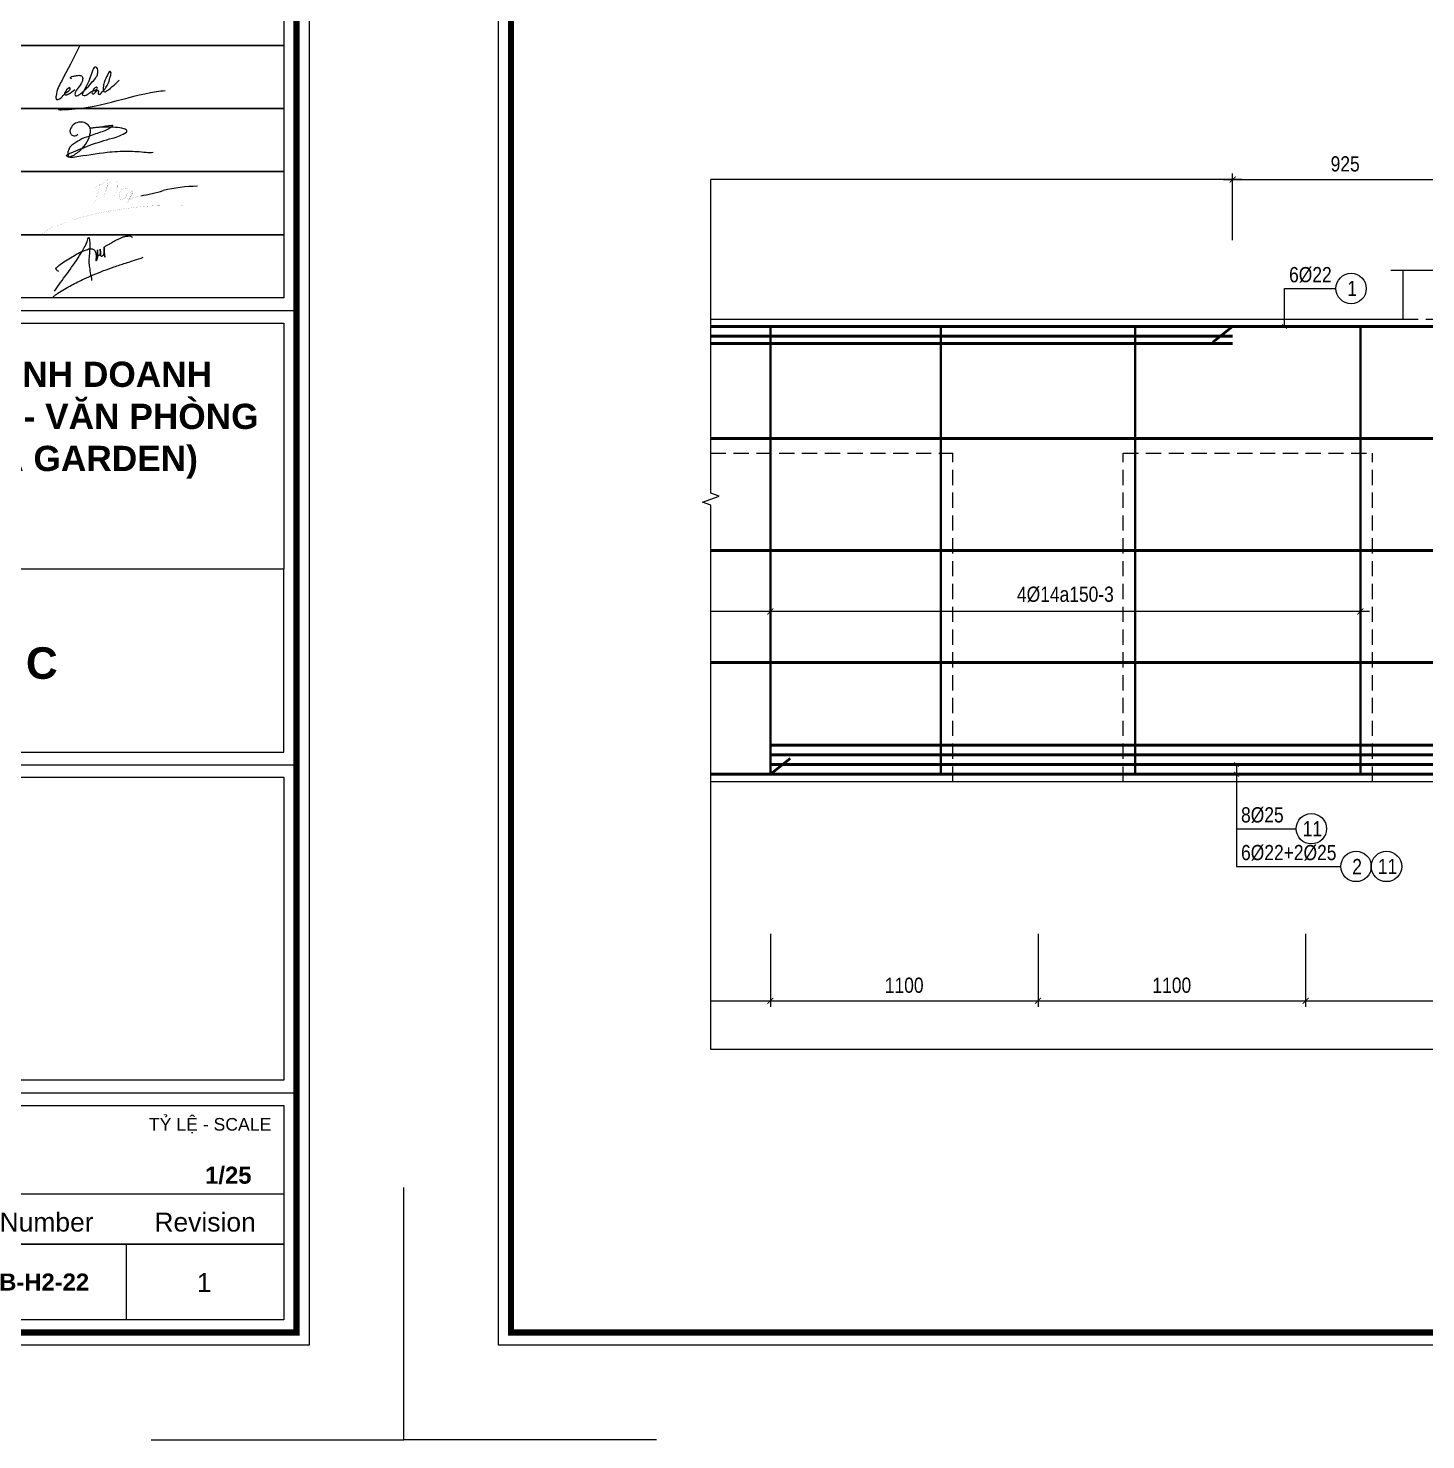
# Model space of a CAD drawing. Header units: millimetres. Extents: x 3014920 to 3563667, y -1638653 to -1356471.
# Drawn here: x 3082463 to 3088207, y -1621074 to -1615274 of the extents above; entities that cross this region are included whole.
import ezdxf
from ezdxf.enums import TextEntityAlignment as Align
from ezdxf.xclip import XClip

# ---------------------------------------------------------------- set-up
doc = ezdxf.new("R2010")
doc.units = ezdxf.units.MM
doc.header["$MEASUREMENT"] = 0
doc.header["$XCLIPFRAME"] = 0
doc.header["$PDMODE"] = 2
doc.linetypes.add('HIDDEN', pattern=[0.375, 0.25, -0.125])
doc.layers.get('0').update_dxf_attribs({"lineweight": 9})
doc.layers.get('Defpoints').update_dxf_attribs({"color": 10, "lineweight": 0})
for name, color, linetype, lineweight in [('CDAI', 21, 'Continuous', 40), ('CHG_XX_Khung ten$0$TEXT', 7, 'Continuous', 15), ('CHUTO', 51, 'Continuous', 15), ('CTHEP', 50, 'Continuous', 50), ('DBAO', 90, 'Continuous', 13), ('DGIONG', 130, 'Continuous', 13), ('DMo', 9, 'HIDDEN', 9), ('KTH', 154, 'Continuous', 9), ('Net khuat', 8, 'HIDDEN', 13), ('TEXT', 7, 'Continuous', 15)]:
    doc.layers.add(name, color=color, linetype=linetype, lineweight=lineweight)
doc.styles.add('ArialB', font='arialbd.ttf')
doc.styles.add('CHG_XX_Khung ten$0$A1 BORDER$0$ARIAL', font='arial.ttf')
doc.styles.add('CHG_XX_Khung ten$0$A1 BORDER$0$Arial - Bold', font='arialbd.ttf', dxfattribs={"height": 2.5})
doc.styles.add('CHG_XX_Khung ten$0$arial', font='arial.ttf')
doc.styles.add('Star-HelCon', font='VHELVCN_0.TTF')
doc.styles.add('TTP-HelCon', font='VHELVCN_0.TTF')
doc.styles.add('VNI-HELVE-CONDENSE', font='VHELVCN_0.TTF')
doc.dimstyles.new('kc-25', dxfattribs={"dimtxt": 62.5, "dimasz": 20, "dimexe": 20, "dimexo": 50, "dimgap": 25, "dimtad": 3, "dimdec": 0, "dimzin": 0, "dimdsep": 46, "dimtxsty": 'VNI-HELVE-CONDENSE', "dimblk": 'DIM', "dimcen": 2.5, "dimclrd": 256, "dimclre": 154, "dimclrt": 7, "dimaunit": 1, "dimadec": 0, "dimazin": 0, "dimtfac": 1, "dimtdec": 0, "dimtix": 1, "dimtmove": 0, "dimatfit": 3, "dimldrblk": 'DOT', "dimfxl": 1, "dimtolj": 1, "dimtzin": 0, "dimarcsym": 0})
doc.dimstyles.new('TTP-25', dxfattribs={"dimscale": 25, "dimtxt": 2.5, "dimasz": 1, "dimexe": 1, "dimexo": 1, "dimgap": 0.09, "dimtad": 0, "dimdec": 4, "dimrnd": 1, "dimzin": 9, "dimdsep": 46, "dimtxsty": 'TTP-HelCon', "dimblk": 'ARCHTICK', "dimcen": 0.09, "dimdle": 1.5, "dimclrd": 256, "dimclre": 256, "dimclrt": 7, "dimadec": 0, "dimazin": 0, "dimtfac": 1, "dimtdec": 4, "dimtmove": 0, "dimatfit": 3, "dimldrblk": 'ARCHTICK', "dimfxl": 1, "dimtvp": 1, "dimtolj": 1, "dimtzin": 0, "dimarcsym": 0})

# ---------------------------------------------------------------- blocks, each defined once
blk = doc.blocks.new('_ArchTick')
at = {"color": 0, "linetype": 'ByBlock', "const_width": 0.15}
blk.add_lwpolyline([(-0.5, -0.5), (0.5, 0.5)], dxfattribs=at)
blk = doc.blocks.new('*D424')
at = {"layer": 'Defpoints', "color": 0, "transparency": 16777216}
for p in [(44775, -1600), (55925, -1600), (44775, -2101)]:
    blk.add_point(p, dxfattribs=at)
at = {"layer": 'KTH', "lineweight": -2, "transparency": 16777216}
for p, q in [((44775, -1625), (44775, -2126)), ((55925, -1625), (55925, -2126)), ((55962.5, -2101), (44737.5, -2101))]:
    blk.add_line(p, q, dxfattribs=at)
at = {"layer": 'KTH', "lineweight": -2, "transparency": 16777216, "xscale": 25, "yscale": 25, "zscale": 25, "rotation": 180}
blk.add_blockref('_ArchTick', (44775, -2101), dxfattribs=at)
at = {"layer": 'KTH', "lineweight": -2, "transparency": 16777216, "xscale": 25, "yscale": 25, "zscale": 25}
blk.add_blockref('_ArchTick', (55925, -2101), dxfattribs=at)
at = {"layer": 'KTH', "color": 7, "transparency": 16777216, "insert": (50350, -2037.2), "char_height": 62.5, "attachment_point": 5, "style": 'TTP-HelCon'}
blk.add_mtext('\\A1;11150', dxfattribs=at)
blk = doc.blocks.new('*D2597')
at = {"layer": 'Defpoints', "color": 0, "transparency": 16777216}
for p in [(21825, -2500), (24075, -2500), (24075, -2801)]:
    blk.add_point(p, dxfattribs=at)
at = {"layer": 'KTH', "lineweight": -2, "transparency": 16777216}
for p, q in [((21825, -2525), (21825, -2826)), ((24075, -2525), (24075, -2826)), ((21787.5, -2801), (24112.5, -2801))]:
    blk.add_line(p, q, dxfattribs=at)
at = {"layer": 'KTH', "lineweight": -2, "transparency": 16777216, "xscale": 25, "yscale": 25, "zscale": 25, "rotation": 180}
blk.add_blockref('_ArchTick', (21825, -2801), dxfattribs=at)
at = {"layer": 'KTH', "lineweight": -2, "transparency": 16777216, "xscale": 25, "yscale": 25, "zscale": 25}
blk.add_blockref('_ArchTick', (24075, -2801), dxfattribs=at)
at = {"layer": 'KTH', "color": 7, "transparency": 16777216, "insert": (22950, -2737.2), "char_height": 62.5, "attachment_point": 5, "style": 'TTP-HelCon'}
blk.add_mtext('\\A1;2250', dxfattribs=at)
blk = doc.blocks.new('*D2599')
at = {"layer": 'Defpoints', "color": 0, "transparency": 16777216}
for p in [(19000, -2801), (28400, -2801), (19000, -3001)]:
    blk.add_point(p, dxfattribs=at)
at = {"layer": 'KTH', "lineweight": -2, "transparency": 16777216}
for p, q in [((19000, -2826), (19000, -3026)), ((28400, -2826), (28400, -3026)), ((28437.5, -3001), (18962.5, -3001))]:
    blk.add_line(p, q, dxfattribs=at)
at = {"layer": 'KTH', "lineweight": -2, "transparency": 16777216, "xscale": 25, "yscale": 25, "zscale": 25, "rotation": 180}
blk.add_blockref('_ArchTick', (19000, -3001), dxfattribs=at)
at = {"layer": 'KTH', "lineweight": -2, "transparency": 16777216, "xscale": 25, "yscale": 25, "zscale": 25}
blk.add_blockref('_ArchTick', (28400, -3001), dxfattribs=at)
at = {"layer": 'KTH', "color": 7, "transparency": 16777216, "insert": (23700, -2937.2), "char_height": 62.5, "attachment_point": 5, "style": 'TTP-HelCon'}
blk.add_mtext('\\A1;9400', dxfattribs=at)
blk = doc.blocks.new('*D2605')
at = {"layer": 'Defpoints', "color": 0, "transparency": 16777216}
for p in [(19925, 574), (19925, 300), (25975, 300)]:
    blk.add_point(p, dxfattribs=at)
at = {"layer": 'KTH', "lineweight": -2, "transparency": 16777216}
for p, q in [((19925, 325), (19925, 599)), ((25975, 325), (25975, 599)), ((26012.5, 574), (19887.5, 574))]:
    blk.add_line(p, q, dxfattribs=at)
at = {"layer": 'KTH', "lineweight": -2, "transparency": 16777216, "xscale": 25, "yscale": 25, "zscale": 25, "rotation": 180}
blk.add_blockref('_ArchTick', (19925, 574), dxfattribs=at)
at = {"layer": 'KTH', "lineweight": -2, "transparency": 16777216, "xscale": 25, "yscale": 25, "zscale": 25}
blk.add_blockref('_ArchTick', (25975, 574), dxfattribs=at)
at = {"layer": 'KTH', "color": 7, "transparency": 16777216, "insert": (22950, 637.8), "char_height": 62.5, "attachment_point": 5, "style": 'TTP-HelCon'}
blk.add_mtext('\\A1;6050', dxfattribs=at)
blk = doc.blocks.new('*D2606')
at = {"layer": 'Defpoints', "color": 0, "transparency": 16777216}
for p in [(26900, 574), (25975, 300), (26900, 300)]:
    blk.add_point(p, dxfattribs=at)
at = {"layer": 'KTH', "lineweight": -2, "transparency": 16777216}
for p, q in [((25975, 325), (25975, 599)), ((26900, 325), (26900, 599)), ((25937.5, 574), (26937.5, 574))]:
    blk.add_line(p, q, dxfattribs=at)
at = {"layer": 'KTH', "lineweight": -2, "transparency": 16777216, "xscale": 25, "yscale": 25, "zscale": 25, "rotation": 180}
blk.add_blockref('_ArchTick', (25975, 574), dxfattribs=at)
at = {"layer": 'KTH', "lineweight": -2, "transparency": 16777216, "xscale": 25, "yscale": 25, "zscale": 25}
blk.add_blockref('_ArchTick', (26900, 574), dxfattribs=at)
at = {"layer": 'KTH', "color": 7, "transparency": 16777216, "insert": (26437.5, 637.8), "char_height": 62.5, "attachment_point": 5, "style": 'TTP-HelCon'}
blk.add_mtext('\\A1;925', dxfattribs=at)
blk = doc.blocks.new('*D2610')
at = {"layer": 'Defpoints', "color": 0, "transparency": 16777216}
for p in [(24075, -2500), (25175, -2500), (25175, -2801)]:
    blk.add_point(p, dxfattribs=at)
at = {"layer": 'KTH', "lineweight": -2, "transparency": 16777216}
for p, q in [((24075, -2525), (24075, -2826)), ((25175, -2525), (25175, -2826)), ((24037.5, -2801), (25212.5, -2801))]:
    blk.add_line(p, q, dxfattribs=at)
at = {"layer": 'KTH', "lineweight": -2, "transparency": 16777216, "xscale": 25, "yscale": 25, "zscale": 25, "rotation": 180}
blk.add_blockref('_ArchTick', (24075, -2801), dxfattribs=at)
at = {"layer": 'KTH', "lineweight": -2, "transparency": 16777216, "xscale": 25, "yscale": 25, "zscale": 25}
blk.add_blockref('_ArchTick', (25175, -2801), dxfattribs=at)
at = {"layer": 'KTH', "color": 7, "transparency": 16777216, "insert": (24625, -2737.2), "char_height": 62.5, "attachment_point": 5, "style": 'TTP-HelCon'}
blk.add_mtext('\\A1;1100', dxfattribs=at)
blk = doc.blocks.new('*D2611')
at = {"layer": 'Defpoints', "color": 0, "transparency": 16777216}
for p in [(25175, -2500), (26275, -2500), (26275, -2801)]:
    blk.add_point(p, dxfattribs=at)
at = {"layer": 'KTH', "lineweight": -2, "transparency": 16777216}
for p, q in [((25175, -2525), (25175, -2826)), ((26275, -2525), (26275, -2826)), ((25137.5, -2801), (26312.5, -2801))]:
    blk.add_line(p, q, dxfattribs=at)
at = {"layer": 'KTH', "lineweight": -2, "transparency": 16777216, "xscale": 25, "yscale": 25, "zscale": 25, "rotation": 180}
blk.add_blockref('_ArchTick', (25175, -2801), dxfattribs=at)
at = {"layer": 'KTH', "lineweight": -2, "transparency": 16777216, "xscale": 25, "yscale": 25, "zscale": 25}
blk.add_blockref('_ArchTick', (26275, -2801), dxfattribs=at)
at = {"layer": 'KTH', "color": 7, "transparency": 16777216, "insert": (25725, -2737.2), "char_height": 62.5, "attachment_point": 5, "style": 'TTP-HelCon'}
blk.add_mtext('\\A1;1100', dxfattribs=at)
blk = doc.blocks.new('*D2613')
at = {"layer": 'Defpoints', "color": 0, "transparency": 16777216}
for p in [(26275, -2500), (27525, -2500), (27525, -2801)]:
    blk.add_point(p, dxfattribs=at)
at = {"layer": 'KTH', "lineweight": -2, "transparency": 16777216}
for p, q in [((26275, -2525), (26275, -2826)), ((27525, -2525), (27525, -2826)), ((26237.5, -2801), (27562.5, -2801))]:
    blk.add_line(p, q, dxfattribs=at)
at = {"layer": 'KTH', "lineweight": -2, "transparency": 16777216, "xscale": 25, "yscale": 25, "zscale": 25, "rotation": 180}
blk.add_blockref('_ArchTick', (26275, -2801), dxfattribs=at)
at = {"layer": 'KTH', "lineweight": -2, "transparency": 16777216, "xscale": 25, "yscale": 25, "zscale": 25}
blk.add_blockref('_ArchTick', (27525, -2801), dxfattribs=at)
at = {"layer": 'KTH', "color": 7, "transparency": 16777216, "insert": (26900, -2737.2), "char_height": 62.5, "attachment_point": 5, "style": 'TTP-HelCon'}
blk.add_mtext('\\A1;1250', dxfattribs=at)
blk = doc.blocks.new('DIM')
h = blk.add_hatch(color=1)
h.paths.add_polyline_path([(0.49, 0.29, 1), (0.29, 0.49), (-0.19, 0), (0.19, 0)])
h.paths.add_polyline_path([(0.19, 0), (-0.19, 0), (-0.49, -0.29, 1), (-0.29, -0.49)])
at = {"color": 9}
for p, q in [((-0.19, 0), (-1.5, 0)), ((0.19, 0), (1.5, 0))]:
    blk.add_line(p, q, dxfattribs=at)
at = {"color": 1}
for p, q in [((-0.49, -0.29), (0.29, 0.49)), ((-0.29, -0.49), (0.49, 0.29)), ((-0.19, 0), (0.19, 0))]:
    blk.add_line(p, q, dxfattribs=at)
blk.add_arc((-0.39, -0.39), 0.138, 135, 315, dxfattribs=at)
blk = doc.blocks.new('*D2636')
at = {"layer": 'Defpoints', "color": 0, "transparency": 16777216}
for p in [(21825, -950), (24075, -950), (21825, -1201.2)]:
    blk.add_point(p, dxfattribs=at)
at = {"layer": 'KTH', "lineweight": -2, "transparency": 16777216}
for p, q in [((21825, -975), (21825, -1226.2)), ((24075, -975), (24075, -1226.2)), ((24112.5, -1201.2), (21787.5, -1201.2))]:
    blk.add_line(p, q, dxfattribs=at)
at = {"layer": 'KTH', "lineweight": -2, "transparency": 16777216, "xscale": 25, "yscale": 25, "zscale": 25}
for p, rotation in [((21825, -1201.2), 179.9999999866598), ((24075, -1201.2), 359.9999999866598)]:
    blk.add_blockref('_ArchTick', p, dxfattribs=dict(at, rotation=rotation))
at = {"layer": 'KTH', "color": 7, "transparency": 16777216, "insert": (22950, -1131.3), "char_height": 62.5, "attachment_point": 5, "rotation": 360, "style": 'TTP-HelCon'}
blk.add_mtext('\\A1;4Þ14a300-3', dxfattribs=at)
blk = doc.blocks.new('*D2638')
at = {"layer": 'Defpoints', "color": 0, "transparency": 16777216}
for p in [(24075, -950), (26500, -950), (24075, -1201.2)]:
    blk.add_point(p, dxfattribs=at)
at = {"layer": 'KTH', "lineweight": -2, "transparency": 16777216}
for p, q in [((24075, -975), (24075, -1226.2)), ((26500, -975), (26500, -1226.2)), ((26537.5, -1201.2), (24037.5, -1201.2))]:
    blk.add_line(p, q, dxfattribs=at)
at = {"layer": 'KTH', "lineweight": -2, "transparency": 16777216, "xscale": 25, "yscale": 25, "zscale": 25}
for p, rotation in [((24075, -1201.2), 179.9999999866598), ((26500, -1201.2), 359.9999999866598)]:
    blk.add_blockref('_ArchTick', p, dxfattribs=dict(at, rotation=rotation))
at = {"layer": 'KTH', "color": 7, "transparency": 16777216, "insert": (25287.5, -1131.3), "char_height": 62.5, "attachment_point": 5, "rotation": 360, "style": 'TTP-HelCon'}
blk.add_mtext('\\A1;4Þ14a150-3', dxfattribs=at)
blk = doc.blocks.new('2Y-7')
at = {"layer": 'CTHEP'}
for p, q in [((43821.41112, -949.99789), (53.4545, -949.99789)), ((43821.41112, -1409.99789), (53.4545, -1409.99789))]:
    blk.add_line(p, q, dxfattribs=at)
blk.add_lwpolyline([(30, -1870), (35469.73058, -1870)], dxfattribs=at)
at = {"layer": 'DBAO', "linetype": 'Continuous', "flags": 128}
for points in [[(0, -2000), (34299.99999, -2000), (34299.99999, -2750), (43900.00002, -2750), (43900.00002, 0)], [(0, -1900), (34399.99999, -1900)]]:
    blk.add_lwpolyline(points, dxfattribs=at)
blk = doc.blocks.new('CHG_XX_Khung ten')
for p, q in [((687, 179), (824, 179)), ((687, 107), (824, 107)), ((687, 55), (824, 55))]:
    blk.add_line(p, q)
at = {"linetype": 'Continuous'}
for p, q in [((689, 39), (822, 39)), ((797, 31), (797, 19))]:
    blk.add_line(p, q, dxfattribs=at)
blk.add_lwpolyline([(15, 579), (826, 579), (826, 15), (15, 15)], close=True)
at = {"color": 4, "linetype": 'Continuous', "const_width": 1}
blk.add_lwpolyline([(17, 577), (824, 577), (824, 17), (17, 17)], close=True, dxfattribs=at)
at = {"color": 9, "linetype": 'Continuous'}
for points in [[(822, 221), (689, 221), (689, 231), (822, 231)], [(822, 211), (689, 211), (689, 221), (822, 221)], [(822, 201), (689, 201), (689, 211), (822, 211)], [(822, 191), (689, 191), (689, 201), (822, 201)], [(822, 181), (689, 181), (689, 191), (822, 191)]]:
    blk.add_lwpolyline(points, close=True, dxfattribs=at)
blk.add_lwpolyline([(822, 211), (689, 211), (822, 211)], dxfattribs=at)
at = {"linetype": 'Continuous'}
for points in [[(689, 177), (822, 177), (822, 138), (689, 138)], [(689, 109), (822, 109), (822, 138), (689, 138)], [(689, 105), (822, 105), (822, 57), (689, 57)], [(689, 53), (822, 53), (822, 31), (689, 31)], [(822, 19), (689, 19), (689, 31), (822, 31)]]:
    blk.add_lwpolyline(points, close=True, dxfattribs=at)
at = {"color": 1}
for points in [[(785.63, 182.08), (787.56, 184.76), (789.61, 187.7), (790.35, 188.98), (790.79, 189.92), (791.06, 190.59), (791.21, 189.09), (791.18, 188.31), (791.14, 187.75), (791.09, 186.47), (791.21, 185.58), (791.42, 184.31), (791.51, 183.99), (791.51, 183.74)], [(786.29, 185.19), (785.86, 185.61), (786.06, 185.86), (787.11, 186.7), (788.17, 187.35), (789.1, 187.9), (790.12, 188.41), (790.69, 188.61), (791.04, 188.74), (791.47, 188.79), (791.73, 188.72), (791.92, 188.61), (792.08, 188.33), (792.16, 188.06), (792.21, 187.84), (792.21, 187.27), (792.2, 187.05), (792.23, 186.85), (792.39, 187.1), (792.48, 187.84), (792.46, 188.12), (792.44, 188.61), (792.46, 188.03), (792.53, 187.67), (792.73, 187.74), (792.86, 187.87), (792.9, 188.09), (792.9, 188.28), (792.87, 188.7), (792.91, 188.19), (792.93, 187.79), (792.94, 187.69), (793.11, 187.61), (793.31, 187.73), (793.45, 187.93), (793.48, 188.22), (793.48, 188.64), (793.48, 189.05), (793.48, 188.49), (793.56, 187.84), (793.63, 187.45), (793.48, 188.6), (793.51, 188.92), (794.2, 189.45), (794.72, 189.76), (795.44, 190.17), (796.2, 190.5), (796.65, 190.69), (797.26, 190.79), (797.77, 190.74), (797.95, 190.55)], [(785.43, 181.21), (786.17, 181.73), (788.31, 183), (790.34, 184), (791.77, 184.64), (795.08, 185.91), (796.87, 186.5), (799.7, 187.42)]]:
    blk.add_spline(points, degree=3, dxfattribs=at)
at = {"layer": 'CHG_XX_Khung ten$0$TEXT', "color": 1}
blk.add_lwpolyline([(801.29, 204.04, -0.124137), (800.16, 204.02, 0.028888), (797.25, 204.19, 0.026156), (793.98, 204.04, 0.007061), (788.86, 203.28, -0.091769), (787.85, 203.27, -0.25841), (787.51, 203.62, -0.039719), (788.28, 204, -0.004242), (791.23, 205.18, -0.019244), (794.8, 206.31, 0.094204), (797.02, 207.28, 0.504882), (796.98, 207.63, 0.07616), (796.3, 207.87, 0.041135), (794.97, 208.03, 0.034641), (791.34, 207.9, 0.01407), (792.8, 208.12, 0.003668), (794.71, 208.36, -0.800617), (794.79, 208.18, -0.093248), (793.21, 207.32, 0.020479), (791.05, 206.59, 0.096842), (788.38, 205.18, 0.259163), (787.77, 203.63, 0.564182), (788.17, 203.39, 0.087383), (789.69, 204.36, 0.156422), (791.35, 207.23, 0.228987), (790.91, 208.45, 0.272068), (789.19, 208.76, 0.293527), (788.08, 207.43, 0.171419), (788.25, 206.94, 0.281707), (788.69, 206.7, 0.217513), (789.34, 206.92)], format="xyb", dxfattribs=at)
at = {"layer": 'CHG_XX_Khung ten$0$TEXT', "color": 1, "const_width": 0.0121}
for points in [[(791.6, 198.34, 0.143835), (794.1, 199.89, -0.075685), (793.5, 197.02, -0.172299), (794.95, 199.92, -0.299798), (795.6, 198.96, -0.170508), (795.36, 197.75, 0.168316), (795.11, 197.03)], [(791.95, 196.04, -0.054469), (792.33, 197.1, 0.103257), (792.78, 199.38)], [(797.47, 197.92, 0.401177), (797.3, 198.32, 0.483935), (795.9, 197.43, 0.196997), (796.02, 196.61, 0.296639), (796.38, 196.53, 0.183057), (797.12, 197.39)], [(797.48, 198.09, 0.142769), (797.07, 197.1, 0.220826), (797.29, 196.56, 0.106687), (798.07, 198.16, 0.181562), (797.64, 197.4, -0.039872), (797.25, 196.09, -0.060225), (798.09, 197.69, 0.017174), (797.52, 196.45, -0.149286), (799.3, 197.16)], [(806.31, 195.73, -0.026807), (805.12, 195.66, 0.027369), (800.25, 195.52, 0.022423), (795.26, 194.89, 0.038275), (791.04, 194.04, 0.053272), (785.95, 192.37, 0.118692), (783.44, 190.96)]]:
    blk.add_lwpolyline(points, format="xyb", dxfattribs=at)
at = {"layer": 'CHG_XX_Khung ten$0$TEXT', "color": 1}
for centre, radius, start, end in [((793.37, 230.45), 33.81, 280.1185, 286.3373), ((808.51, 174.85), 23.83, 90.5448, 103.6788)]:
    blk.add_arc(centre, radius, start, end, dxfattribs=at)
for points in [[(789.62, 220.97), (786.72, 215.31), (785.87, 213.03), (785.94, 212.46), (786.42, 212.53), (787.18, 213.24), (787.77, 213.73), (788.12, 214.16), (788.07, 214.29), (787.94, 214.27), (787.28, 213.56), (787.2, 213.33), (787.26, 213.21), (787.44, 213.16), (787.7, 213.23), (788.87, 214.02)], [(788.4, 215.73), (788.18, 215.82), (788.21, 216), (788.32, 216.07), (788.7, 216.16), (789.23, 216.24), (789.76, 216.24), (790.01, 216.08), (790.1, 215.79), (790.05, 215.41), (788.96, 213.65), (788.88, 213.4), (788.88, 213.13), (789, 213.02), (789.17, 213.01), (789.51, 213.17), (790.77, 214.27), (791.67, 215.27), (792.3, 216.07), (792.5, 216.66), (792.49, 217.11), (792.33, 217.45), (792.13, 217.58), (791.94, 217.52), (791.73, 217.16), (790.12, 213.5), (790.04, 213.21), (790.14, 213.12), (791.53, 213.7), (792.32, 214.06), (792.42, 214.24), (792.36, 214.39), (792.17, 214.35), (791.86, 214.12), (791.68, 213.82), (791.57, 213.47), (791.67, 213.35), (791.96, 213.42), (792.51, 213.89), (792.61, 213.78), (792.55, 213.52), (792.61, 213.3), (792.77, 213.25), (793.05, 213.46), (794.1, 214.86), (794.42, 215.85), (794.57, 216.45), (794.53, 216.83), (794.42, 216.89), (794.27, 216.8), (794.14, 216.57), (793.62, 215.47), (793.41, 214.74), (793.36, 214.18), (793.41, 213.82), (793.56, 213.67), (793.77, 213.71), (794.19, 213.99), (795.35, 214.98), (795.89, 215.51)], [(786.22, 211.12), (786.28, 210.87), (786.71, 210.78), (801.78, 213.69), (803.18, 213.88)]]:
    blk.add_spline(points, degree=3, dxfattribs=at)
at = {"layer": 'Defpoints', "color": 1, "ltscale": 2}
for points in [[(40.06, 0), (0, 0), (0, 40)], [(800.94, 0), (841, 0), (841, 40)]]:
    blk.add_lwpolyline(points, dxfattribs=at)
at = {"style": 'CHG_XX_Khung ten$0$A1 BORDER$0$ARIAL'}
blk.add_text('TỶ LỆ - SCALE', height=2, dxfattribs=at).set_placement((820, 50), align=Align.MIDDLE_RIGHT)
for s, style, p in [('Number', 'CHG_XX_Khung ten$0$A1 BORDER$0$ARIAL', (784.37, 34.5)), ('Revision', 'CHG_XX_Khung ten$0$A1 BORDER$0$ARIAL', (809.5, 34.5)), ('1', 'CHG_XX_Khung ten$0$arial', (809.36, 24.93))]:
    blk.add_text(s, height=3, dxfattribs=dict(style=style)).set_placement(p, align=Align.MIDDLE_CENTER)
at = {"attachment_point": 2, "style": 'CHG_XX_Khung ten$0$A1 BORDER$0$Arial - Bold'}
for s, insert, char_height, width in [('DỰ ÁN ĐẦU TƯ XÂY DỰNG KINH DOANH\\PKHU CHUNG CƯ - THƯƠNG MẠI - VĂN PHÒNG\\P(KHU PHỨC HỢP CÔNG HÒA GARDEN)', (755.4, 170.88), 4, 159.8745), ('KHỐI NHÀ A , B , C', (754.52, 125.61), 5, 104.1229)]:
    blk.add_mtext(s, dxfattribs=dict(at, insert=insert, char_height=char_height, width=width))
blk = doc.blocks.new('2Y-5')
at = {"layer": 'KTH'}
dim = blk.add_linear_dim(base=(44775, -2101), p1=(55925, -1600), p2=(44775, -1600), dimstyle='TTP-25', override={"dimtmove": 1}, dxfattribs=at)
dim.commit()
dim.dimension.update_dxf_attribs({"geometry": '*D424', "text_midpoint": (50350, -2037.16667)})
blk = doc.blocks.new('2Y-6')
at = {"layer": 'CDAI'}
for points in [[(24074.9925, -30), (24074.9925, -1870)], [(24774.9925, -30), (24774.9925, -1870)], [(25575.00001, -30), (25575.00001, -1870)], [(26499.9925, -30), (26499.9925, -1870)]]:
    blk.add_lwpolyline(points, dxfattribs=at)
at = {"layer": 'CTHEP'}
for p, q in [((25893.57411, -94.5255), (25975, -30)), ((19925.00001, -70), (25975, -70)), ((19925.00001, -100), (25975, -100)), ((35021.41109, -490), (53.4545, -490)), ((35021.41109, -950), (53.4545, -950)), ((35021.41109, -1410), (53.4545, -1410)), ((24156.4184, -1805.47451), (24074.9925, -1870))]:
    blk.add_line(p, q, dxfattribs=at)
for points in [[(30, -529.99859), (30, -30), (35069.99999, -30)], [(30, -1870), (35069.99999, -1870), (35069.99999, -1170)], [(24074.9925, -1750.00002), (29725.00001, -1750.00002)], [(24074.9925, -1790.00001), (29725.00001, -1790.00001)], [(24074.9925, -1830), (29725.00001, -1830)]]:
    blk.add_lwpolyline(points, dxfattribs=at)
at = {"layer": 'DBAO', "linetype": 'Continuous'}
for p, q in [((26674.99992, 200), (26674.99992, 0)), ((19224.99249, 0), (24949.99993, 0)), ((24949.99993, 0), (26674.99992, 0)), ((0, -1900), (35099.99998, -1900))]:
    blk.add_line(p, q, dxfattribs=at)
at = {"layer": 'DGIONG', "linetype": 'Continuous', "flags": 128}
blk.add_lwpolyline([(27174.99992, 200), (26924.99992, 200), (26912.49992, 165.65653), (26887.49992, 234.34347), (26874.99992, 200), (26624.98492, 200)], dxfattribs=at)
at = {"layer": 'DGIONG'}
for centre in [(26461.80396, 126.06616), (26298.60932, -2093.69976), (26482.30232, -2248.68071), (26607.30232, -2248.68071)]:
    blk.add_circle(centre, 62.5, dxfattribs=at)
at = {"layer": 'Net khuat', "ltscale": 250}
for p, q in [((26674.99992, 0), (27124.99992, 0)), ((19350, -550), (24825.00001, -550)), ((24825.00001, -1900), (24825.00001, -550)), ((25525, -550), (26149.99254, -550)), ((25525, -550), (26550, -550)), ((25525, -1900), (25525, -550)), ((26550, -1900), (26550, -550))]:
    blk.add_line(p, q, dxfattribs=at)
at = {"layer": 'TEXT', "style": 'TTP-HelCon'}
for s, p in [('6Þ22', (26206.88558, 151.91911, 0)), ('8Þ25', (26009.49445, -2067.84676, 0)), ('6Þ22+2Þ25', (26009.49445, -2222.82776, 0))]:
    blk.add_text(s, height=62.5, dxfattribs=at).set_placement(p)
at = {"layer": 'TEXT', "style": 'Star-HelCon'}
for s, p in [('1', (26465.97063, 126.06616)), ('11', (26302.77599, -2093.69976)), ('2', (26486.46899, -2248.68071)), ('11', (26611.46899, -2248.68071))]:
    blk.add_text(s, height=62.5, dxfattribs=at).set_placement(p, align=Align.MIDDLE)
at = {"layer": 'KTH'}
for base, p1, p2, picture, middle in [((19925, 574.00461), (25975, 300), (19925, 300), '*D2605', (22950, 637.83794)), ((24074.9925, -2801.04426), (21825, -2500), (24074.9925, -2500), '*D2597', (22949.99625, -2737.21093)), ((25174.9925, -2801.04426), (24074.9925, -2500), (25174.9925, -2500), '*D2610', (24624.9925, -2737.21093)), ((26275.00001, -2801.04426), (25175, -2500), (26275.00001, -2500), '*D2611', (25725.00001, -2737.21093)), ((27524.9925, -2801.04426), (26275.00001, -2500), (27524.9925, -2500), '*D2613', (26899.99626, -2737.21093)), ((19000, -3001), (28400, -2801.04426), (19000, -2801.04426), '*D2599', (23700, -2937.16667))]:
    dim = blk.add_linear_dim(base=base, p1=p1, p2=p2, dimstyle='TTP-25', override={"dimtmove": 1}, dxfattribs=at)
    dim.commit()
    dim.dimension.update_dxf_attribs({"geometry": picture, "text_midpoint": middle})
dim = blk.add_linear_dim(base=(26900, 574.00461), p1=(25975, 300), p2=(26900, 300), angle=180, dimstyle='TTP-25', override={"dimtmove": 1}, dxfattribs=at)
dim.commit()
dim.dimension.update_dxf_attribs({"geometry": '*D2606', "text_midpoint": (26437.5, 637.83794)})
for base, p1, p2, text, picture, middle in [((21824.99248, -1201.20202), (24074.98501, -950), (21824.99248, -950), '4Þ14a300-3', '*D2636', (22949.98875, -1131.28536)), ((24074.98501, -1201.20202), (26499.9925, -950), (24074.98501, -950), '4Þ14a150-3', '*D2638', (25287.48876, -1131.28536))]:
    dim = blk.add_linear_dim(base=base, p1=p1, p2=p2, angle=179.999999987, text=text, dimstyle='TTP-25', override={"dimtmove": 1}, dxfattribs=at)
    dim.commit()
    dim.dimension.update_dxf_attribs({"geometry": picture, "text_midpoint": middle})
at = {"layer": 'DGIONG'}
for points in [[(26188.37365, -30), (26188.37355, 126.06616), (26399.30396, 126.06616)], [(25990.98264, -1830.00006), (25990.98241, -2093.6997), (26236.10932, -2093.6997)], [(25990.9826, -1870.00006), (25990.98241, -2248.68071), (26419.80232, -2248.68071)]]:
    blk.add_leader(points, dimstyle='kc-25', override={"dimtad": 0, "dimldrblk": 'ArchTick', "dimfxl": 100, "dimarcsym": 1}, dxfattribs=at)

msp = doc.modelspace()

# ---------------------------------------------------------------- linework, layer by layer
at = {"layer": 'DGIONG', "linetype": 'Continuous', "elevation": 0, "flags": 128}
msp.add_lwpolyline([(3085268.51816, -1619470.87395), (3085268.51825, -1617234.31781), (3085234.17478, -1617221.81781), (3085302.86171, -1617196.81781), (3085268.51825, -1617184.31781), (3085268.51814, -1615895.86934)], dxfattribs=at)

# ---------------------------------------------------------------- block references
at = {"layer": 'DGIONG', "color": 5}
ref = msp.add_blockref('2Y-7', (3079376.73028, -1614599.69118), dxfattribs=at)
XClip(ref).set_block_clipping_path([(26942.861779483, -4609.38876336), (45372.9411157561, 704.819474112)])
ref = msp.add_blockref('2Y-6', (3061438.55364, -1616469.87395), dxfattribs=at)
XClip(ref).set_block_clipping_path([(23829.9644715958, -3651.2051833121), (35939.001957038, 838.4910726871)])
at = {"layer": 'DMo'}
ref = msp.add_blockref('2Y-5', (3031790.42285, -1613996.95808), dxfattribs=at)
XClip(ref).set_block_clipping_path([(31192.3179124291, -2848.175719979), (45193.0462417221, 779.5894033799)])

# ---------------------------------------------------------------- texts
at = {"layer": 'CHUTO', "color": 7, "style": 'ArialB'}
msp.add_text('1/25', height=70, dxfattribs=at).set_placement((3083190.60675, -1620022.15901))
msp.add_text('B-H2-22', height=70, dxfattribs=at).set_placement((3082528.91163, -1620461.20976), align=Align.CENTER)

# ---------------------------------------------------------------- next in the draw order: block references
at = {"color": 5, "xscale": 25.92478421704392, "yscale": 25.92478421704392, "zscale": 25.92478421704392}
msp.add_blockref('CHG_XX_Khung ten', (3062204.1144, -1621074.38806), dxfattribs=at)

# ---------------------------------------------------------------- next in the draw order: block references
msp.add_blockref('CHG_XX_Khung ten', (3084006.85793, -1621074.38806), dxfattribs=at)

doc.saveas('drawing.dxf')
